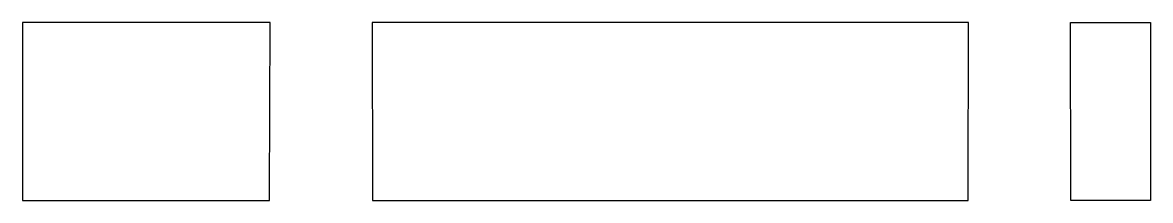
# Model space of a CAD drawing. Header units: metres. Extents: x -18.5 to 13.8, y -1.1 to 46.5.
# Drawn here: x -18.55 to 13.75, y -1.1 to 4 of the extents above.
import ezdxf

# ---------------------------------------------------------------- set-up
doc = ezdxf.new("R2010")
doc.units = ezdxf.units.M

msp = doc.modelspace()

# ---------------------------------------------------------------- linework, layer by layer
for p, q in [((-12.002, 4), (-18.55, 4)), ((-18.55, 4), (-18.55, 3.81)), ((-11.462, 4), (-12.002, 4)), ((-11.474, -0.97), (-11.462, 4)), ((0.083, 4), (-8.538, 4)), ((-8.538, 4), (-8.526, -0.97)), ((8.538, 4), (0.083, 4)), ((8.526, -0.97), (8.538, 4)), ((8.538, 4), (8.538, 4)), ((11.474, -0.97), (11.462, 4)), ((11.462, 4), (11.614, 4)), ((11.614, 4), (13.75, 4)), ((13.75, 4), (13.75, 2.061)), ((-18.55, 3.81), (-18.55, 2.061)), ((-18.55, 2.061), (-18.55, -0.441)), ((13.75, 2.061), (13.75, -1.1)), ((-18.55, -0.441), (-18.55, -0.512)), ((-18.55, -0.512), (-18.55, -0.565)), ((-18.55, -0.565), (-18.55, -0.598)), ((-18.55, -0.598), (-18.55, -0.906)), ((-18.55, -0.906), (-18.55, -0.925)), ((-18.55, -0.925), (-18.55, -1.1)), ((-18.55, -1.1), (-18.302, -1.1)), ((-18.302, -1.1), (-17.748, -1.1)), ((-17.748, -1.1), (-12.177, -1.1)), ((-17.748, -1.1), (-17.748, -1.1)), ((-12.177, -1.1), (-11.474, -1.1)), ((-11.474, -1.1), (-11.474, -0.97)), ((-8.526, -0.97), (-8.526, -1.1)), ((-8.526, -1.1), (-8.31, -1.1)), ((-8.31, -1.1), (8.526, -1.1)), ((8.526, -1.1), (8.526, -0.97)), ((11.474, -1.1), (11.474, -0.97)), ((11.474, -0.97), (11.474, -0.97)), ((11.714, -1.1), (11.474, -1.1)), ((11.835, -1.1), (11.714, -1.1)), ((13.75, -1.1), (11.835, -1.1))]:
    msp.add_line(p, q)

doc.saveas('drawing.dxf')
